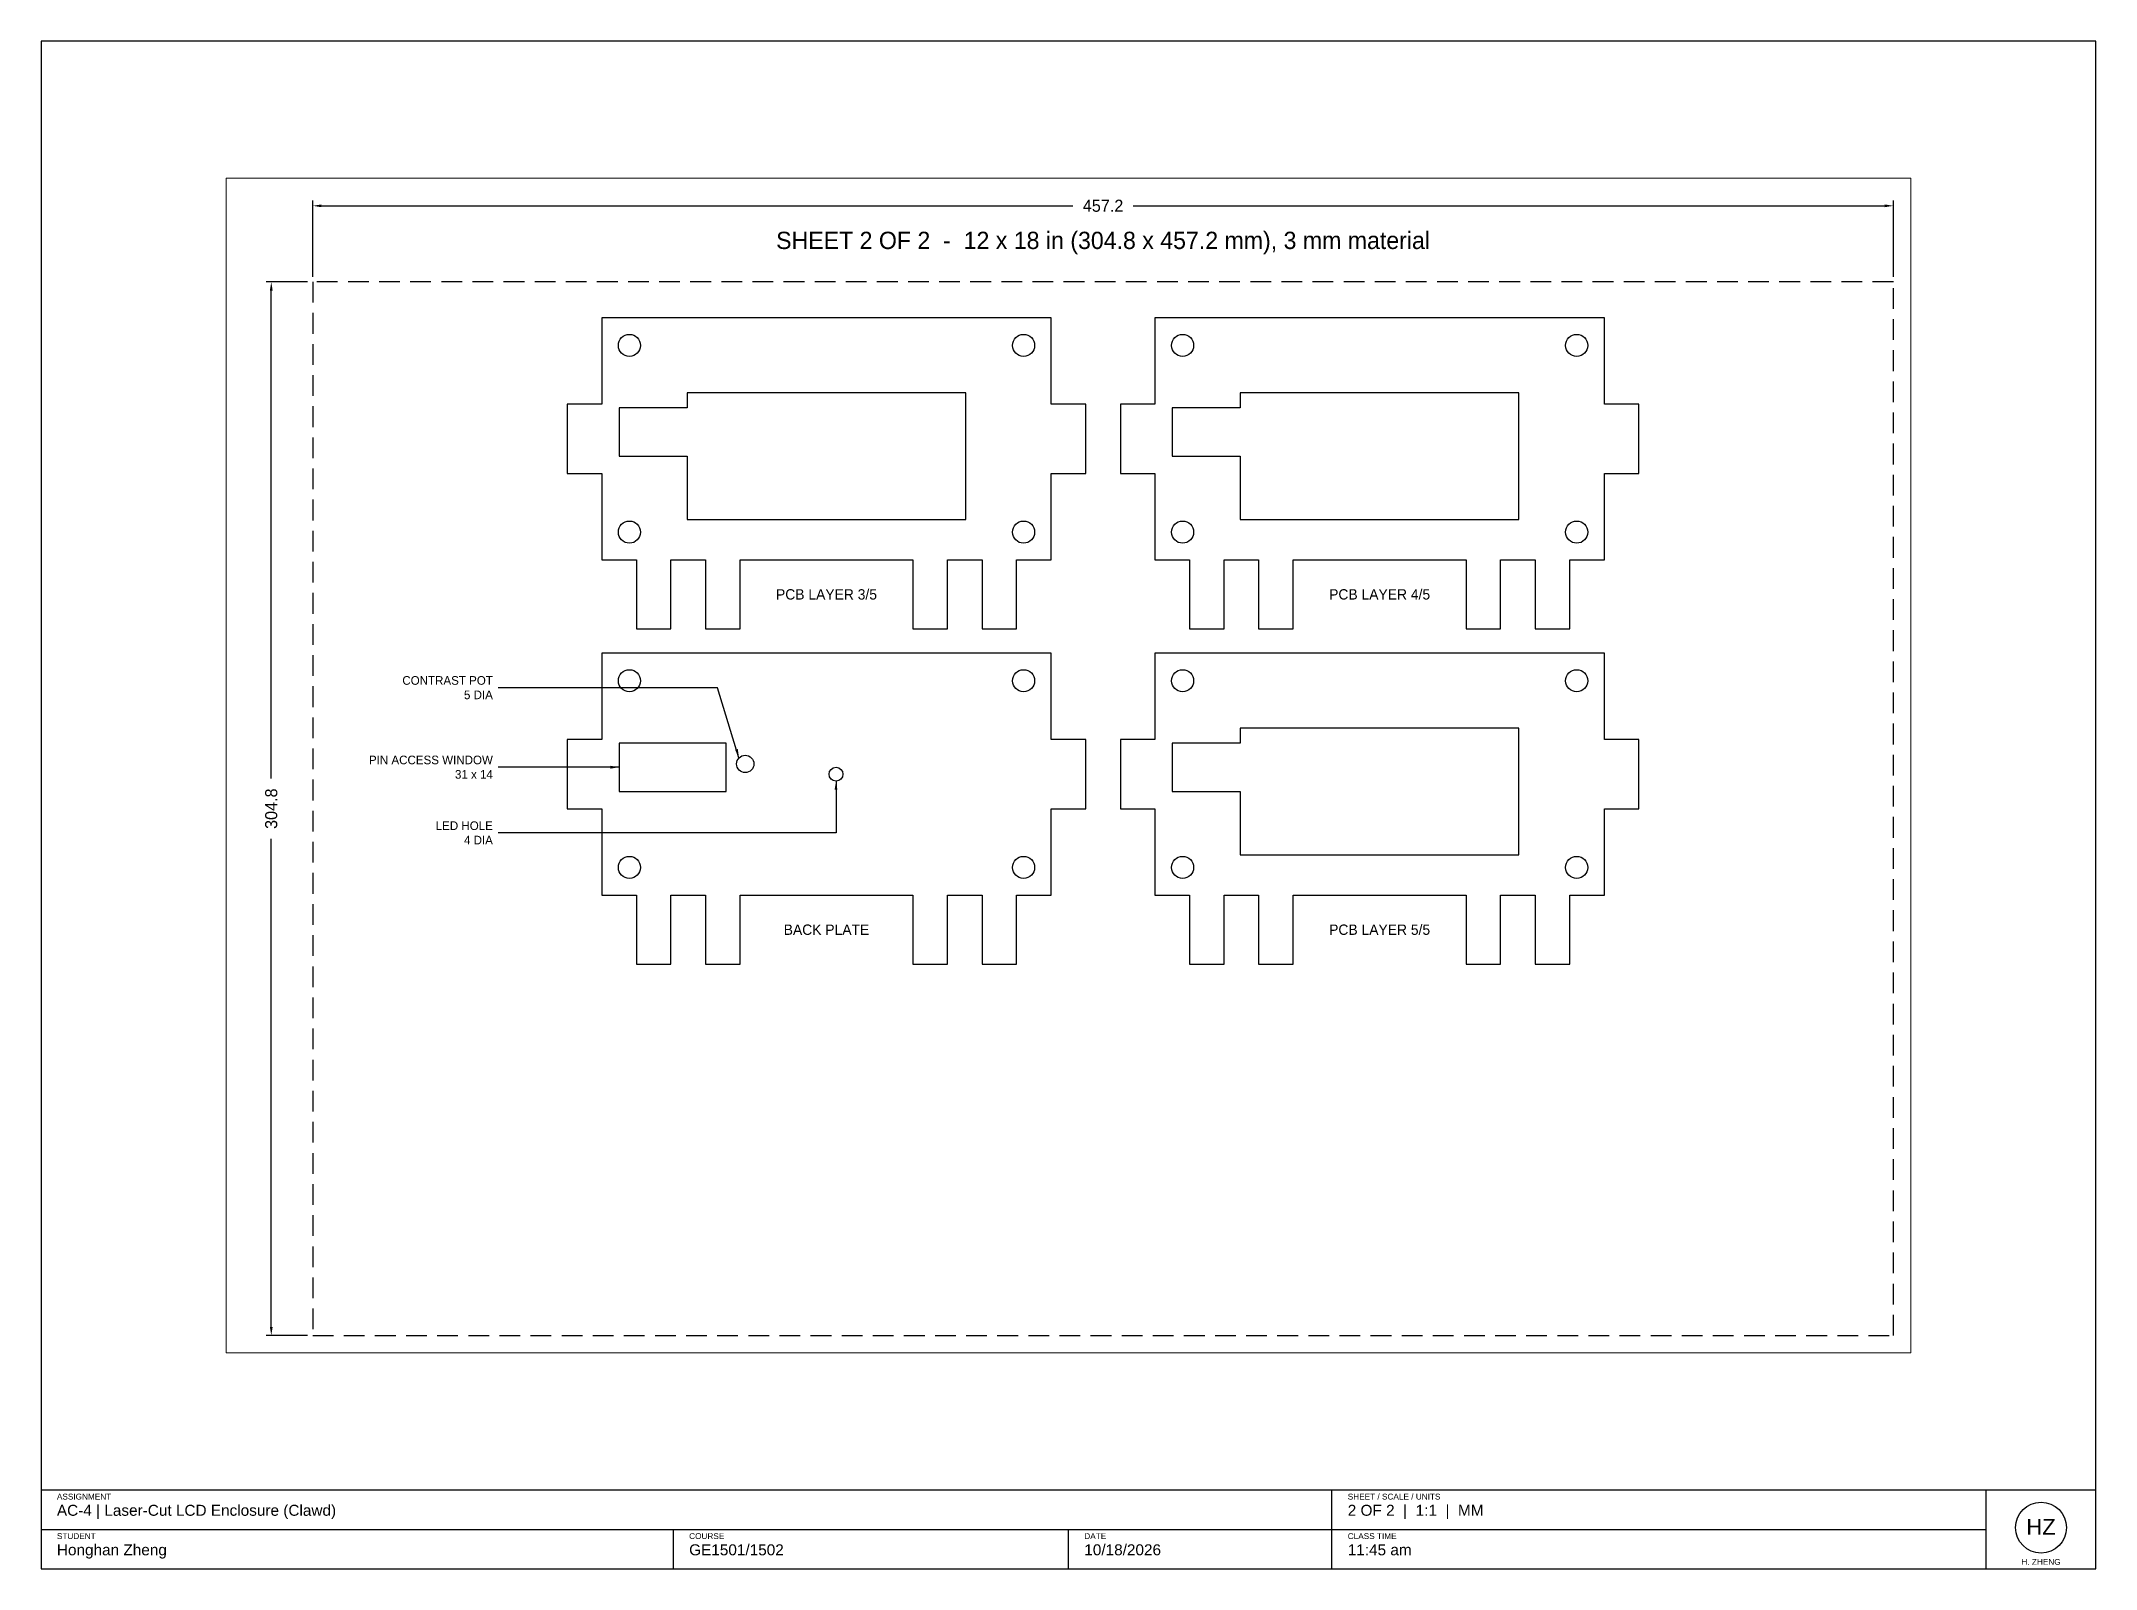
# Paper-space layout 'SHEET 2' of a CAD drawing. Header units: millimetres. Extents: x 8 to 602, y 8 to 450.
# The model-space entities are those that its viewports show. They can reach past a viewport. Long polylines and large blocks are cut down to what shows.
import ezdxf
from ezdxf.enums import TextEntityAlignment as Align

# ---------------------------------------------------------------- set-up
doc = ezdxf.new("R2010")
doc.units = ezdxf.units.MM
doc.linetypes.add('DASHED', pattern=[9, 6, -3])
for name, color, linetype in [('CUT', 1, 'Continuous'), ('DIM', 3, 'Continuous'), ('LOGO', 7, 'Continuous'), ('SHEET', 8, 'Continuous'), ('TitleBlock', 7, 'Continuous'), ('TitleText', 7, 'Continuous')]:
    doc.layers.add(name, color=color, linetype=linetype)
doc.layers.add('VIEWPORTS', color=8, linetype='Continuous', plot=False)
doc.styles.add('AC3Arial', font='Arial.ttf')
doc.dimstyles.get("Standard").update_dxf_attribs({"dimtxt": 2.5, "dimasz": 2.5, "dimexe": 1.25, "dimexo": 0.625, "dimtad": 1, "dimcen": 2.5, "dimazin": 3, "dimtfac": 1, "dimtmove": 0, "dimatfit": 3, "dimarcsym": 0})

# ---------------------------------------------------------------- blocks, each defined once
blk = doc.blocks.new('_CLOSEDFILLED')
at = {"color": 0, "linetype": 'ByBlock'}
blk.add_solid([(-1, 0.16), (0, 0), (-1, -0.16)], dxfattribs=at)
blk = doc.blocks.new('*D3')
at = {"transparency": 16777216}
for p, q in [((517.2, 306.3), (517.2, 328.3)), ((974.4, 306.3), (974.4, 328.3)), ((519.7, 326.8), (737.05, 326.8)), ((754.55, 326.8), (971.9, 326.8))]:
    blk.add_line(p, q, dxfattribs=at)
at = {"layer": 'Defpoints', "transparency": 16777216}
for p in [(517.2, 326.8), (517.2, 304.8), (974.4, 304.8)]:
    blk.add_point(p, dxfattribs=at)
at = {"layer": 'DIM', "transparency": 16777216, "xscale": 2.5, "yscale": 2.5, "rotation": 180}
blk.add_blockref('_CLOSEDFILLED', (517.2, 326.8), dxfattribs=at)
at = {"layer": 'DIM', "transparency": 16777216, "xscale": 2.5, "yscale": 2.5}
blk.add_blockref('_CLOSEDFILLED', (974.4, 326.8), dxfattribs=at)
at = {"layer": 'DIM', "transparency": 16777216, "insert": (745.8, 326.8), "char_height": 3.5, "attachment_point": 5}
blk.add_mtext('457.2', dxfattribs=at)
blk = doc.blocks.new('*D4')
at = {"transparency": 16777216}
for p, q in [((515.7, 304.8), (503.7, 304.8)), ((505.2, 161.15), (505.2, 302.3)), ((505.2, 2.5), (505.2, 143.65)), ((515.7, 0), (503.7, 0))]:
    blk.add_line(p, q, dxfattribs=at)
at = {"layer": 'Defpoints', "transparency": 16777216}
for p in [(517.2, 304.8), (505.2, 0), (517.2, 0)]:
    blk.add_point(p, dxfattribs=at)
at = {"layer": 'DIM', "transparency": 16777216, "xscale": 2.5, "yscale": 2.5}
for p, rotation in [((505.2, 304.8), 90), ((505.2, 0), 270)]:
    blk.add_blockref('_CLOSEDFILLED', p, dxfattribs=dict(at, rotation=rotation))
at = {"layer": 'DIM', "transparency": 16777216, "insert": (505.2, 152.4), "char_height": 3.5, "attachment_point": 5, "rotation": 90}
blk.add_mtext('304.8', dxfattribs=at)

msp = doc.modelspace()

# ---------------------------------------------------------------- linework, layer by layer
at = {"layer": 'CUT'}
for points in [[(610.8, 204.4), (620.8, 204.4), (620.8, 224.4), (630.8, 224.4), (630.8, 204.4), (640.8, 204.4), (640.8, 224.4), (690.8, 224.4), (690.8, 204.4), (700.8, 204.4), (700.8, 224.4), (710.8, 224.4), (710.8, 204.4), (720.8, 204.4), (720.8, 224.4), (730.8, 224.4), (730.8, 249.4), (740.8, 249.4), (740.8, 269.4), (730.8, 269.4), (730.8, 294.4), (600.8, 294.4), (600.8, 269.4), (590.8, 269.4), (590.8, 249.4), (600.8, 249.4), (600.8, 224.4), (610.8, 224.4)], [(770.8, 204.4), (780.8, 204.4), (780.8, 224.4), (790.8, 224.4), (790.8, 204.4), (800.8, 204.4), (800.8, 224.4), (850.8, 224.4), (850.8, 204.4), (860.8, 204.4), (860.8, 224.4), (870.8, 224.4), (870.8, 204.4), (880.8, 204.4), (880.8, 224.4), (890.8, 224.4), (890.8, 249.4), (900.8, 249.4), (900.8, 269.4), (890.8, 269.4), (890.8, 294.4), (760.8, 294.4), (760.8, 269.4), (750.8, 269.4), (750.8, 249.4), (760.8, 249.4), (760.8, 224.4), (770.8, 224.4)], [(625.5, 236.1), (706.1, 236.1), (706.1, 272.7), (625.5, 272.7), (625.5, 268.4), (605.8, 268.4), (605.8, 254.4), (625.5, 254.4)], [(785.5, 236.1), (866.1, 236.1), (866.1, 272.7), (785.5, 272.7), (785.5, 268.4), (765.8, 268.4), (765.8, 254.4), (785.5, 254.4)], [(610.8, 107.4), (620.8, 107.4), (620.8, 127.4), (630.8, 127.4), (630.8, 107.4), (640.8, 107.4), (640.8, 127.4), (690.8, 127.4), (690.8, 107.4), (700.8, 107.4), (700.8, 127.4), (710.8, 127.4), (710.8, 107.4), (720.8, 107.4), (720.8, 127.4), (730.8, 127.4), (730.8, 152.4), (740.8, 152.4), (740.8, 172.4), (730.8, 172.4), (730.8, 197.4), (600.8, 197.4), (600.8, 172.4), (590.8, 172.4), (590.8, 152.4), (600.8, 152.4), (600.8, 127.4), (610.8, 127.4)], [(770.8, 107.4), (780.8, 107.4), (780.8, 127.4), (790.8, 127.4), (790.8, 107.4), (800.8, 107.4), (800.8, 127.4), (850.8, 127.4), (850.8, 107.4), (860.8, 107.4), (860.8, 127.4), (870.8, 127.4), (870.8, 107.4), (880.8, 107.4), (880.8, 127.4), (890.8, 127.4), (890.8, 152.4), (900.8, 152.4), (900.8, 172.4), (890.8, 172.4), (890.8, 197.4), (760.8, 197.4), (760.8, 172.4), (750.8, 172.4), (750.8, 152.4), (760.8, 152.4), (760.8, 127.4), (770.8, 127.4)], [(785.5, 139.1), (866.1, 139.1), (866.1, 175.7), (785.5, 175.7), (785.5, 171.4), (765.8, 171.4), (765.8, 157.4), (785.5, 157.4)], [(605.8, 157.4), (636.8, 157.4), (636.8, 171.4), (605.8, 171.4)]]:
    msp.add_lwpolyline(points, close=True, dxfattribs=at)
for centre, radius in [((608.8, 286.4), 3.2), ((722.8, 286.4), 3.2), ((768.8, 286.4), 3.2), ((882.8, 286.4), 3.2), ((608.8, 232.4), 3.2), ((722.8, 232.4), 3.2), ((768.8, 232.4), 3.2), ((882.8, 232.4), 3.2), ((608.8, 189.4), 3.2), ((722.8, 189.4), 3.2), ((768.8, 189.4), 3.2), ((882.8, 189.4), 3.2), ((642.29, 165.35), 2.5), ((668.55, 162.37), 2), ((608.8, 135.4), 3.2), ((722.8, 135.4), 3.2), ((768.8, 135.4), 3.2), ((882.8, 135.4), 3.2)]:
    msp.add_circle(centre, radius, dxfattribs=at)
at = {"layer": 'SHEET', "linetype": 'DASHED'}
msp.add_lwpolyline([(517.2, 0), (974.4, 0), (974.4, 304.8), (517.2, 304.8)], close=True, dxfattribs=at)

# ---------------------------------------------------------------- texts
at = {"layer": 'DIM'}
for s, height, p in [('SHEET 2 OF 2  -  12 x 18 in (304.8 x 457.2 mm), 3 mm material', 5, (745.8, 316.8)), ('PCB LAYER 3/5', 3, (665.8, 214.4)), ('PCB LAYER 4/5', 3, (825.8, 214.4)), ('BACK PLATE', 3, (665.8, 117.4)), ('PCB LAYER 5/5', 3, (825.8, 117.4))]:
    msp.add_text(s, height=height, dxfattribs=at).set_placement(p, align=Align.MIDDLE_CENTER)
at = {"layer": 'DIM', "char_height": 2.5, "attachment_point": 6}
for s, insert in [('CONTRAST POT\\P5 DIA', (569.3, 187.4)), ('PIN ACCESS WINDOW\\P31 x 14', (569.3, 164.4)), ('LED HOLE\\P4 DIA', (569.3, 145.4))]:
    msp.add_mtext(s, dxfattribs=dict(at, insert=insert))

# ---------------------------------------------------------------- dimensions: what is measured, and where the dimension line sits
at = {"layer": 'DIM'}
dim = msp.add_linear_dim(base=(517.2, 326.8), p1=(517.2, 304.8), p2=(974.4, 304.8), dimstyle='Standard', override={"dimtxt": 3.5, "dimasz": 2.5, "dimexe": 1.5, "dimexo": 1.5, "dimgap": 1, "dimdec": 2, "dimlfac": 1, "dimdsep": 46, "dimtxsty": 'Standard', "dimclrd": 256, "dimclre": 256, "dimclrt": 256}, dxfattribs=at)
dim.commit()
dim.dimension.update_dxf_attribs({"geometry": '*D3', "text_midpoint": (745.8, 326.8)})
dim = msp.add_linear_dim(base=(505.2, 0), p1=(517.2, 0), p2=(517.2, 304.8), angle=90, dimstyle='Standard', override={"dimtxt": 3.5, "dimasz": 2.5, "dimexe": 1.5, "dimexo": 1.5, "dimgap": 1, "dimdec": 2, "dimlfac": 1, "dimdsep": 46, "dimtxsty": 'Standard', "dimclrd": 256, "dimclre": 256, "dimclrt": 256}, dxfattribs=at)
dim.commit()
dim.dimension.update_dxf_attribs({"geometry": '*D4', "text_midpoint": (505.2, 152.4)})

# ---------------------------------------------------------------- leaders
for points in [[(640.49, 167.15), (634.29, 187.4), (570.8, 187.4)], [(605.8, 164.4), (570.8, 164.4)], [(668.55, 160.37), (668.55, 145.4), (570.8, 145.4)]]:
    msp.add_leader(points, dimstyle='Standard', override={"dimasz": 2.5, "dimclrd": 256}, dxfattribs=at)

psp = doc.layouts.new('SHEET 2')

# ---------------------------------------------------------------- linework, layer by layer
at = {"layer": 'LOGO'}
psp.add_circle((586.105, 19.558), 7.366, dxfattribs=at)
at = {"layer": 'TitleBlock'}
for p, q in [((7.62, 30.48), (601.98, 30.48)), ((381, 7.62), (381, 30.48)), ((570.23, 7.62), (570.23, 30.48)), ((7.62, 19.05), (570.23, 19.05)), ((190.5, 7.62), (190.5, 19.05)), ((304.8, 7.62), (304.8, 19.05))]:
    psp.add_line(p, q, dxfattribs=at)
psp.add_lwpolyline([(7.62, 7.62), (601.98, 7.62), (601.98, 449.58), (7.62, 449.58)], close=True, dxfattribs=at)

# ---------------------------------------------------------------- texts
at = {"layer": 'LOGO', "style": 'AC3Arial'}
for s, height, p in [('HZ', 4.572, (586.105, 19.812)), ('H. ZHENG', 1.7018, (586.105, 9.652))]:
    psp.add_text(s, height=height, dxfattribs=at).set_placement(p, align=Align.MIDDLE_CENTER)
at = {"layer": 'TitleText', "style": 'AC3Arial'}
for s, height, p in [('ASSIGNMENT', 1.7018, (12.192, 27.686)), ('AC-4 | Laser-Cut LCD Enclosure (Clawd)', 3.175, (12.192, 22.987)), ('SHEET / SCALE / UNITS', 1.7018, (385.572, 27.686)), ('2 OF 2  |  1:1  |  MM', 3.175, (385.572, 22.987)), ('STUDENT', 1.7018, (12.192, 16.256)), ('COURSE', 1.7018, (195.072, 16.256)), ('DATE', 1.7018, (309.372, 16.256)), ('CLASS TIME', 1.7018, (385.572, 16.256)), ('Honghan Zheng', 3.175, (12.192, 11.557)), ('GE1501/1502', 3.175, (195.072, 11.557)), ('10/18/2026', 3.175, (309.372, 11.557)), ('11:45 am', 3.175, (385.572, 11.557))]:
    psp.add_text(s, height=height, dxfattribs=at).set_placement(p)

# ---------------------------------------------------------------- viewports
at = {"layer": 'VIEWPORTS'}
psp.add_viewport(center=(304.8, 240.03), size=(487.2, 339.8), view_center_point=(735.8, 164.9), view_height=339.8, dxfattribs=at)

doc.saveas('drawing.dxf')
